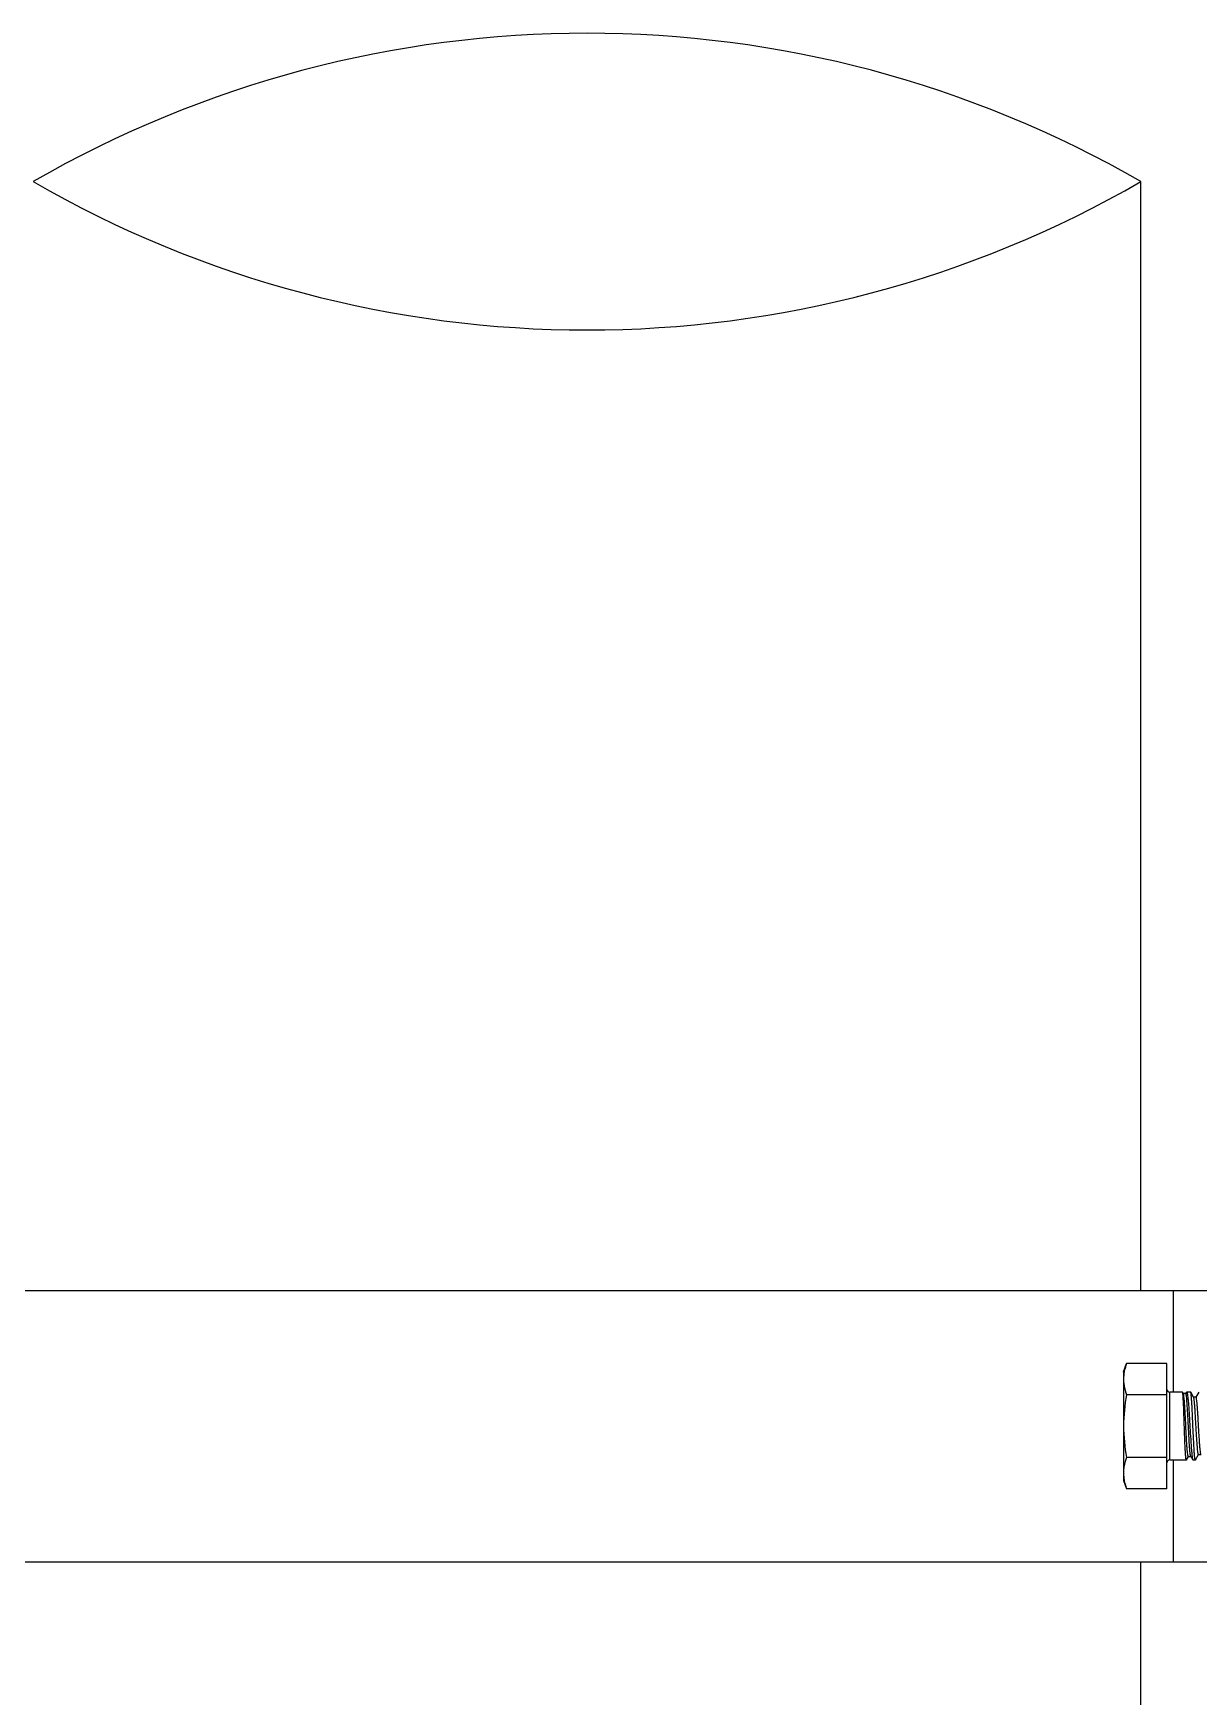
# Model space of a CAD drawing. Extents: x 1031190 to 1725648, y 733081 to 1571294.
# Drawn here: x 1134999 to 1136526, y 1227882 to 1230062 of the extents above; entities that cross this region are included whole.
import ezdxf

# ---------------------------------------------------------------- set-up
doc = ezdxf.new("R2010")
doc.units = 0
doc.header["$LTSCALE"] = 1000
doc.header["$MEASUREMENT"] = 0

msp = doc.modelspace()

# ---------------------------------------------------------------- linework, layer by layer
at = {"linetype": 'Continuous'}
for p, q in [((1136450.3, 1228414.4), (1136450.3, 1229867.9)), ((1133321, 1228414.4), (1136676.8, 1228414.4)), ((1136493.1, 1228281), (1136493.1, 1228414.4)), ((1136427.7, 1228307.7), (1136431.7, 1228318.7)), ((1136484.6, 1228318.7), (1136431.7, 1228318.7)), ((1136484.6, 1228154.3), (1136484.6, 1228318.7)), ((1136427.7, 1228307.7), (1136427.7, 1228165.3)), ((1136484.6, 1228277.6), (1136431.7, 1228277.6)), ((1136505, 1228281), (1136488.2, 1228281)), ((1136505, 1228281), (1136488.2, 1228281)), ((1136488.2, 1228192), (1136488.2, 1228281)), ((1136505.1, 1228280.9), (1136505, 1228281)), ((1136506.1, 1228279.1), (1136505.1, 1228280.9)), ((1136509.3, 1228279.3), (1136506.1, 1228279.3)), ((1136510, 1228280.7), (1136509.2, 1228279.3)), ((1136510, 1228280.7), (1136510.4, 1228281)), ((1136515.6, 1228281), (1136510.4, 1228281)), ((1136515.6, 1228281), (1136510.4, 1228281)), ((1136515.8, 1228280.9), (1136515.6, 1228281)), ((1136519.5, 1228274.3), (1136515.8, 1228280.9)), ((1136522.7, 1228274.5), (1136519.4, 1228274.5)), ((1136526.2, 1228280.8), (1136522.6, 1228274.5)), ((1136484.6, 1228195.4), (1136431.7, 1228195.4)), ((1136510, 1228192), (1136488.2, 1228192)), ((1136510, 1228192), (1136488.2, 1228192)), ((1136493.1, 1228058.5), (1136493.1, 1228192)), ((1136510.1, 1228192.1), (1136510, 1228192)), ((1136510, 1228192), (1136510, 1228192)), ((1136510.1, 1228192.1), (1136512.7, 1228196.7)), ((1136512.7, 1228196.7), (1136515.9, 1228196.7)), ((1136515.8, 1228196.9), (1136518.5, 1228192.2)), ((1136518.5, 1228192.2), (1136518.7, 1228192)), ((1136521.9, 1228192), (1136518.7, 1228192)), ((1136521.9, 1228192), (1136518.7, 1228192)), ((1136522, 1228192.2), (1136521.9, 1228192)), ((1136521.9, 1228192), (1136521.9, 1228192)), ((1136522, 1228192.2), (1136526.1, 1228199.2)), ((1136526, 1228199.2), (1136529.3, 1228199.2)), ((1136427.7, 1228165.3), (1136431.7, 1228154.3)), ((1136484.6, 1228154.3), (1136431.7, 1228154.3)), ((1133321, 1228058.5), (1136676.8, 1228058.5)), ((1136450.3, 1226500.5), (1136450.3, 1228058.5))]:
    msp.add_line(p, q, dxfattribs=at)
at = {"color": 0}
for centre, start, end in [((1135724.6, 1228610.9), 60, 120), ((1135724.6, 1231124.9), 240, 300)]:
    msp.add_arc(centre, 1451.5, start, end, dxfattribs=at)
at = {"linetype": 'Continuous'}
for centre, radius, start, end in [((1136485.1, 1228297), 57.5, 168.6965, 169.4725), ((1136488.2, 1228284.5), 3.56, 180, 270), ((1136488.2, 1228188.5), 3.56, 90, 180), ((1136485.1, 1228176), 57.5, 190.5275, 191.3069)]:
    msp.add_arc(centre, radius, start, end, dxfattribs=at)
for points, knots in [([(1136431.7, 1228318.7), (1136431.4, 1228317.8), (1136430.2, 1228314.4), (1136429.2, 1228310.9), (1136428.7, 1228308.3)], [0, 0, 0, 0, 0.253106, 1, 1, 1, 1]), ([(1136427.7, 1228298.1), (1136427.7, 1228296.4), (1136428, 1228289.4), (1136429.9, 1228282.6), (1136431.7, 1228277.6)], [0, 0, 0, 0, 0.246324, 1, 1, 1, 1]), ([(1136510, 1228192), (1136509.9, 1228192), (1136509.7, 1228192.4), (1136509.6, 1228193), (1136509.4, 1228194.1), (1136509.3, 1228195.6), (1136509.1, 1228197.4), (1136508.9, 1228200.5), (1136508.6, 1228205.2), (1136508.3, 1228211.7), (1136508, 1228219.1), (1136507.7, 1228227.1), (1136507.4, 1228235.5), (1136507.1, 1228243.9), (1136506.8, 1228252), (1136506.6, 1228259.6), (1136506.3, 1228266.3), (1136506, 1228271.9), (1136505.7, 1228276.2), (1136505.5, 1228279), (1136505.3, 1228280.3), (1136505.2, 1228280.8), (1136505.1, 1228280.9)], [0, 0, 0, 0, 0.003341, 0.010939, 0.022966, 0.039355, 0.059974, 0.084639, 0.145183, 0.218785, 0.302749, 0.393988, 0.489144, 0.584725, 0.67722, 0.763222, 0.839568, 0.903457, 0.952554, 0.985078, 0.99476, 1, 1, 1, 1]), ([(1136512.7, 1228196.7), (1136512.6, 1228196.7), (1136512.4, 1228197), (1136512.2, 1228197.6), (1136512, 1228198.6), (1136511.7, 1228200.5), (1136511.3, 1228203.9), (1136510.9, 1228208.8), (1136510.5, 1228214.8), (1136510.1, 1228221.6), (1136509.7, 1228229.1), (1136509.2, 1228239.3), (1136508.7, 1228249.4), (1136508.2, 1228259), (1136507.8, 1228265.2), (1136507.4, 1228270.4), (1136507, 1228274.5), (1136506.6, 1228277.3), (1136506.4, 1228278.7), (1136506.1, 1228279.1)], [0, 0, 0, 0, 0.003453, 0.010902, 0.022763, 0.039014, 0.084102, 0.144511, 0.217944, 0.301623, 0.392412, 0.486951, 0.673489, 0.7588, 0.83473, 0.898664, 0.948459, 0.982524, 1, 1, 1, 1]), ([(1136515.8, 1228196.9), (1136515.5, 1228197.3), (1136515.3, 1228198.9), (1136514.9, 1228201.8), (1136514.5, 1228206.1), (1136514.1, 1228211.5), (1136513.7, 1228217.9), (1136513.1, 1228227.7), (1136512.6, 1228237.9), (1136512.1, 1228248.1), (1136511.7, 1228255.4), (1136511.3, 1228262), (1136510.9, 1228267.8), (1136510.5, 1228272.5), (1136510.2, 1228275.7), (1136509.9, 1228277.5), (1136509.7, 1228278.5), (1136509.6, 1228279), (1136509.4, 1228279.3), (1136509.3, 1228279.3)], [0, 0, 0, 0, 0.018666, 0.054844, 0.107331, 0.174142, 0.252739, 0.34016, 0.528282, 0.622102, 0.711243, 0.792554, 0.863208, 0.920799, 0.96343, 0.978707, 0.989821, 0.996781, 1, 1, 1, 1]), ([(1136510.4, 1228281), (1136510.4, 1228281), (1136510.7, 1228280.8), (1136510.8, 1228280.5), (1136510.9, 1228280.2)], [0, 0, 0, 0, 0.145776, 1, 1, 1, 1]), ([(1136510.9, 1228280.2), (1136511.1, 1228279.5), (1136511.5, 1228277.7), (1136511.9, 1228274.2), (1136512.4, 1228269.6), (1136513.1, 1228261.5), (1136513.8, 1228249.7), (1136514.7, 1228234.7), (1136515.5, 1228222), (1136516.1, 1228212.4), (1136516.6, 1228206.3), (1136517.1, 1228201.1), (1136517.5, 1228197), (1136517.9, 1228194.2), (1136518.2, 1228192.7), (1136518.5, 1228192.2)], [0, 0, 0, 0, 0.024851, 0.064429, 0.117626, 0.182805, 0.340627, 0.518099, 0.6929, 0.772338, 0.843044, 0.902787, 0.949703, 0.982372, 1, 1, 1, 1]), ([(1136521.9, 1228192), (1136521.7, 1228192), (1136521.6, 1228192.4), (1136521.4, 1228193), (1136521.2, 1228194.1), (1136520.9, 1228196.2), (1136520.6, 1228199.8), (1136520.2, 1228205.1), (1136519.9, 1228211.5), (1136519.5, 1228218.9), (1136519.1, 1228226.8), (1136518.7, 1228235.1), (1136518.4, 1228243.5), (1136518, 1228251.6), (1136517.6, 1228259.2), (1136517.3, 1228265.9), (1136516.9, 1228271.6), (1136516.6, 1228276), (1136516.2, 1228278.9), (1136516, 1228280.4), (1136515.8, 1228280.9)], [0, 0, 0, 0, 0.003595, 0.011264, 0.023265, 0.039554, 0.084464, 0.144449, 0.21736, 0.300564, 0.391048, 0.485525, 0.580564, 0.672718, 0.758642, 0.835218, 0.899669, 0.949676, 0.983465, 1, 1, 1, 1]), ([(1136526, 1228199.2), (1136525.9, 1228199.2), (1136525.7, 1228199.5), (1136525.5, 1228200.3), (1136525.1, 1228202.3), (1136524.8, 1228205.6), (1136524.4, 1228210), (1136524, 1228215.3), (1136523.6, 1228221.5), (1136523.2, 1228228.2), (1136522.6, 1228237.5), (1136522.1, 1228246.7), (1136521.6, 1228255.5), (1136521.2, 1228261.3), (1136520.8, 1228266.1), (1136520.4, 1228270), (1136520, 1228272.6), (1136519.8, 1228273.9), (1136519.5, 1228274.3)], [0, 0, 0, 0, 0.003527, 0.010833, 0.038211, 0.082176, 0.141245, 0.213301, 0.295738, 0.385567, 0.479533, 0.666283, 0.752354, 0.829384, 0.894647, 0.945862, 0.981304, 1, 1, 1, 1]), ([(1136529.2, 1228199.4), (1136528.9, 1228199.8), (1136528.7, 1228201.2), (1136528.3, 1228203.8), (1136527.9, 1228207.7), (1136527.5, 1228212.6), (1136527.1, 1228218.4), (1136526.6, 1228227.3), (1136526, 1228236.5), (1136525.5, 1228245.8), (1136525.1, 1228252.5), (1136524.7, 1228258.6), (1136524.3, 1228263.9), (1136523.9, 1228268.2), (1136523.6, 1228271.4), (1136523.2, 1228273.4), (1136523, 1228274.3), (1136522.8, 1228274.5), (1136522.7, 1228274.5)], [0, 0, 0, 0, 0.019043, 0.055063, 0.107001, 0.173025, 0.250754, 0.337372, 0.524516, 0.618282, 0.707667, 0.789473, 0.860794, 0.919118, 0.962435, 0.989361, 0.996538, 1, 1, 1, 1]), ([(1136431.7, 1228195.4), (1136431.1, 1228193.7), (1136428.8, 1228187.1), (1136427.7, 1228180.1), (1136427.7, 1228174.9)], [0, 0, 0, 0, 0.255696, 1, 1, 1, 1]), ([(1136428.7, 1228164.7), (1136429.2, 1228162.1), (1136430.2, 1228158.6), (1136431.4, 1228155.2), (1136431.7, 1228154.3)], [0, 0, 0, 0, 0.746895, 1, 1, 1, 1])]:
    msp.add_open_spline(points, degree=3, knots=knots, dxfattribs=at)
for points in [[(1136428.5, 1228307.5), (1136428, 1228304.4), (1136427.7, 1228301.3), (1136427.7, 1228298.1)], [(1136431.7, 1228277.6), (1136429.2, 1228264.1), (1136427.7, 1228250.3), (1136427.7, 1228236.5)], [(1136427.7, 1228236.5), (1136427.7, 1228222.7), (1136429.2, 1228208.9), (1136431.7, 1228195.4)], [(1136427.7, 1228174.9), (1136427.7, 1228171.7), (1136428, 1228168.6), (1136428.5, 1228165.5)]]:
    msp.add_open_spline(points, degree=3, dxfattribs=at)

doc.saveas('drawing.dxf')
